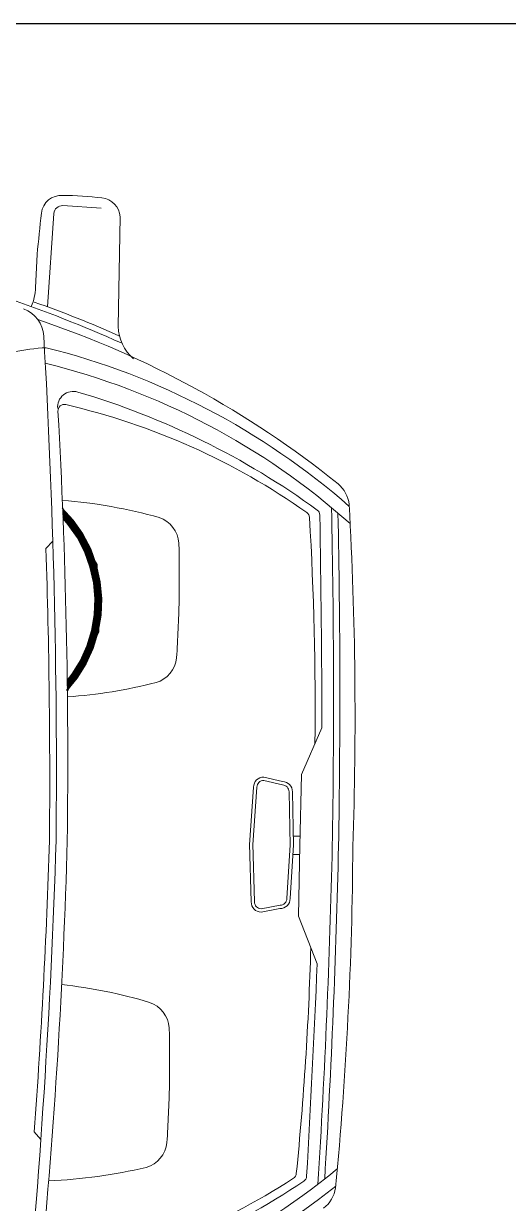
# Model space of a CAD drawing. Header units: inches. Extents: x 6322 to 85903, y -36042 to 7673.
# Drawn here: x 70119.3 to 70161.9, y -3289.4 to -3185.7 of the extents above; entities that cross this region are included whole.
import ezdxf

# ---------------------------------------------------------------- set-up
doc = ezdxf.new("R2010")
doc.units = ezdxf.units.IN
doc.header["$LTSCALE"] = 10
doc.linetypes.add('Amconstr', pattern=[9999, 9999, 0])
doc.layers.add('1_CAR', color=1, linetype='Continuous', lineweight=0)
doc.layers.add('CKS_PROPERTY LINE', color=5, linetype='Continuous')
doc.layers.add('MS GATE', color=1, linetype='Continuous')

# ---------------------------------------------------------------- blocks, each defined once
blk = doc.blocks.new('A$C4B0415B9')
at = {"layer": '1_CAR', "linetype": 'Continuous'}
for p, q in [((25.976, 43.114), (28.298, 42.149)), ((37.61, 43.114), (35.288, 42.149)), ((28.298, 42.149), (31.805, 42.149)), ((35.288, 42.149), (31.78, 42.149)), ((17.038, 29.665), (17.421, 29.336)), ((46.548, 29.665), (46.165, 29.336))]:
    blk.add_line(p, q, dxfattribs=at)
for points in [[(9.159, 24.456, -0.017523), (8.212, 25.996, -0.069883), (7.516, 29.153, -0.118522), (15.037, 44.246, -5.181435)], [(54.426, 24.456, 0.017523), (55.374, 25.996, 0.069883), (56.069, 29.153, 0.118522), (48.549, 44.246, 5.181435)], [(28.465, 40.298), (28.663, 41.226, -0.414214), (29.16, 41.722), (31.816, 41.836, -0.388661)], [(28.63, 40.298), (28.828, 41.226, -0.414214), (29.16, 41.557), (31.816, 41.671, -0.387123)], [(35.12, 40.298), (34.922, 41.226, 0.414214), (34.426, 41.722), (31.77, 41.836, 0.388661)], [(34.955, 40.298), (34.757, 41.226, 0.414214), (34.426, 41.557), (31.77, 41.671, 0.387123)], [(31.816, 39.657), (28.961, 39.801, -0.414214), (28.465, 40.298)], [(31.816, 39.823), (28.961, 39.967, -0.414214), (28.63, 40.298)], [(31.77, 39.823), (34.624, 39.967, 0.414214), (34.955, 40.298)], [(31.77, 39.657), (34.624, 39.801, 0.414214), (35.12, 40.298)], [(15.015, 30.093, -0.047027), (15.777, 34.893, -0.299701), (17.015, 35.883, -0.009452), (19.845, 35.954, -0.009452), (22.674, 35.883, -0.299701), (23.912, 34.893, -0.044364), (24.703, 30.539)], [(48.57, 30.093, 0.047027), (47.808, 34.893, 0.299701), (46.57, 35.883, 0.009452), (43.741, 35.954, 0.009452), (40.911, 35.883, 0.299701), (39.674, 34.893, 0.044364), (38.882, 30.539)], [(55.608, 33.461, 0.209734), (57.18, 32.681), (62.588, 32.66, -0.375124), (63.5, 31.748, -0.037007), (63.585, 29.819, -0.407001), (62.694, 28.781, -0.002874), (60.658, 28.611), (59.025, 28.569, 0.088919), (58.082, 28.374, -1.225539)], [(59.086, 17.399, 0.061371), (59.498, 21.26, 0.092248), (58.511, 27.08, 0.022406), (56.377, 32.832)], [(63.005, 31.716), (63.085, 29.827, -0.413654), (62.689, 29.396), (58.085, 29.169)]]:
    blk.add_lwpolyline(points, format="xyb", dxfattribs=at)
for points in [[(31.342, 41.816), (31.342, 42.149)], [(32.243, 41.816), (32.243, 42.149)]]:
    blk.add_lwpolyline(points, dxfattribs=at)
for points in [[(48.196, 30.115, 0), (45.43, 31.87, 0), (42.098, 32.023, 0), (39.164, 30.53, 0)], [(48.173, 30.095, 0), (47.595, 30.653, 0), (46.93, 31.141, 0), (46.193, 31.543, 0), (45.404, 31.846, 0), (44.587, 32.042, 0), (43.764, 32.131, 0), (42.939, 32.116, 0), (42.109, 31.994, 0), (41.296, 31.764, 0), (40.524, 31.432, 0), (39.815, 31.008, 0), (39.185, 30.507, 0)], [(48.107, 30.121, 0), (47.575, 30.629, 0), (46.913, 31.115, 0), (46.18, 31.515, 0), (45.395, 31.816, 0), (44.582, 32.012, 0), (43.763, 32.1, 0), (42.942, 32.085, 0), (42.115, 31.964, 0), (41.306, 31.735, 0), (40.538, 31.404, 0), (39.833, 30.982, 0), (39.206, 30.484, 0)], [(48.063, 30.123, 0), (47.555, 30.606, 0), (46.897, 31.089, 0), (46.167, 31.487, 0), (45.386, 31.787, 0), (44.577, 31.981, 0), (43.762, 32.069, 0), (42.944, 32.054, 0), (42.121, 31.934, 0), (41.316, 31.706, 0), (40.552, 31.377, 0), (39.85, 30.957, 0), (39.298, 30.526, 0)], [(48.018, 30.126, 0), (47.535, 30.582, 0), (46.88, 31.063, 0), (46.154, 31.459, 0), (45.377, 31.758, 0), (44.571, 31.951, 0), (43.76, 32.039, 0), (42.947, 32.024, 0), (42.128, 31.903, 0), (41.327, 31.677, 0), (40.567, 31.35, 0), (39.868, 30.932, 0), (39.343, 30.524, 0)], [(47.973, 30.129, 0), (47.515, 30.559, 0), (46.864, 31.037, 0), (46.141, 31.431, 0), (45.368, 31.728, 0), (44.566, 31.921, 0), (43.759, 32.008, 0), (42.949, 31.993, 0), (42.134, 31.873, 0), (41.337, 31.648, 0), (40.581, 31.322, 0), (39.885, 30.906, 0), (39.389, 30.523, 0)], [(47.928, 30.131, 0), (47.496, 30.535, 0), (46.847, 31.011, 0), (46.129, 31.403, 0), (45.359, 31.699, 0), (44.561, 31.89, 0), (43.758, 31.977, 0), (42.952, 31.962, 0), (42.141, 31.843, 0), (41.347, 31.619, 0), (40.595, 31.295, 0), (39.903, 30.881, 0), (39.434, 30.521, 0)], [(47.882, 30.134, 0), (47.476, 30.512, 0), (46.831, 30.985, 0), (46.116, 31.375, 0), (45.35, 31.669, 0), (44.556, 31.86, 0), (43.756, 31.946, 0), (42.954, 31.932, 0), (42.147, 31.813, 0), (41.358, 31.59, 0), (40.609, 31.267, 0), (39.92, 30.856, 0), (39.48, 30.52, 0)], [(47.836, 30.137, 0), (47.456, 30.488, 0), (46.814, 30.959, 0), (46.103, 31.347, 0), (45.341, 31.64, 0), (44.55, 31.83, 0), (43.755, 31.916, 0), (42.957, 31.901, 0), (42.154, 31.783, 0), (41.368, 31.561, 0), (40.623, 31.24, 0), (39.938, 30.83, 0), (39.526, 30.518, 0)], [(47.79, 30.14, 0), (47.436, 30.464, 0), (46.798, 30.933, 0), (46.09, 31.319, 0), (45.332, 31.61, 0), (44.545, 31.799, 0), (43.753, 31.885, 0), (42.959, 31.87, 0), (42.16, 31.753, 0), (41.378, 31.532, 0), (40.637, 31.213, 0), (39.955, 30.805, 0), (39.573, 30.517, 0)], [(47.743, 30.142, 0), (47.416, 30.441, 0), (46.781, 30.907, 0), (46.077, 31.292, 0), (45.322, 31.581, 0), (44.54, 31.769, 0), (43.752, 31.854, 0), (42.962, 31.839, 0), (42.166, 31.723, 0), (41.389, 31.503, 0), (40.651, 31.185, 0), (39.973, 30.78, 0), (39.62, 30.515, 0)], [(47.697, 30.145, 0), (47.396, 30.417, 0), (46.765, 30.881, 0), (46.064, 31.264, 0), (45.313, 31.552, 0), (44.535, 31.739, 0), (43.751, 31.823, 0), (42.964, 31.809, 0), (42.173, 31.693, 0), (41.399, 31.474, 0), (40.665, 31.158, 0), (39.99, 30.754, 0), (39.667, 30.514, 0)], [(47.649, 30.148, 0), (47.376, 30.394, 0), (46.748, 30.855, 0), (46.051, 31.236, 0), (45.304, 31.522, 0), (44.529, 31.708, 0), (43.749, 31.793, 0), (42.967, 31.778, 0), (42.179, 31.662, 0), (41.409, 31.445, 0), (40.679, 31.13, 0), (40.008, 30.729, 0), (39.714, 30.512, 0)]]:
    blk.add_polyline3d(points, dxfattribs=at)
for centre, radius, start, end in [((29.161, -143.669), 188.445, 89.19255, 94.32575), ((34.424, -143.669), 188.445, 85.67425, 90.80745), ((42.636, 21.42), 35.204, 139.44848, 167.36989), ((15.139, 42.711), 1.54, 97.16285, 141.41141), ((20.95, 21.42), 35.204, 12.63011, 40.55152), ((48.446, 42.711), 1.54, 38.58859, 82.83715), ((33.252, -391.969), 435.717, 90.18889, 92.38609), ((33.052, -391.969), 436.024, 90.16363, 92.32335), ((30.333, -391.969), 435.717, 87.61391, 89.81111), ((30.534, -391.969), 436.024, 87.67665, 89.83637), ((11.487, 14.282), 48.168, 17.42751, 37.6012), ((41.511, -659.342), 702.628, 91.266907, 92.121883), ((22.075, -659.342), 702.628, 87.878117, 88.733093), ((46.847, 20.612), 38.533, 145.07358, 164.74335), ((15.507, 42.497), 0.308, 92.12188, 145.07358), ((28.108, -114.337), 157.128, 90.48913, 94.55941), ((35.477, -114.337), 157.128, 85.44059, 89.51087), ((48.078, 42.497), 0.308, 34.92642, 87.87812), ((16.738, 20.612), 38.533, 15.25665, 34.92642), ((43.339, 23.237), 33.755, 145.90355, 168.15676), ((15.642, 41.987), 0.308, 94.55941, 145.90355), ((47.943, 41.987), 0.308, 34.09645, 85.44059), ((20.246, 23.237), 33.755, 11.84324, 34.09645), ((14.587, 14.543), 45.89, 17.72568, 23.38204), ((34.356, -284.631), 315.317, 90.46569, 94.31347), ((29.229, -284.631), 315.317, 85.68653, 89.53431), ((53.172, 30.541), 0.77, 263.09608, 15.84509), ((36.126, -346.455), 376.604, 90.65912, 94.44266), ((36.099, -328.625), 358.448, 90.68828, 92.98707), ((27.459, -346.455), 376.604, 85.55734, 89.34088), ((27.486, -328.625), 358.448, 87.01293, 89.31172), ((52.981, 30.099), 0.308, 263.13963, 12.31309), ((56.512, 27.482), 1.54, 19.48165, 85.55734)]:
    blk.add_arc(centre, radius, start, end, dxfattribs=at)
blk = doc.blocks.new('A$C065A3FC7')
at = {"layer": '1_CAR', "linetype": 'Continuous', "xscale": -0.4178787326395901, "yscale": 0.4178787326395887, "zscale": 0.4178787326395887, "rotation": 358.854237161937}
blk.add_blockref('A$C4B0415B9', (519.358, 388.119), dxfattribs=at)
blk = doc.blocks.new('admin enlclave road')
at = {"layer": 'CKS_PROPERTY LINE', "color": 0, "lineweight": -3}
blk.add_lwpolyline([(44505.5689, -5445.1784, -0.128534), (44595.3054, -5408.0545), (44860.708, -5371.5768)], format="xyb", dxfattribs=at)
at = {"layer": 'CKS_PROPERTY LINE', "color": 0, "lineweight": -3, "xscale": 0.10000000000013, "yscale": 0.10000000000013, "zscale": 0.10000000000013, "rotation": 277.8258493161042}
blk.add_blockref('A$C065A3FC7', (44802.2137, -5330.2059), dxfattribs=at)

msp = doc.modelspace()

# ---------------------------------------------------------------- block references
at = {"layer": 'MS GATE', "linetype": 'Amconstr', "lineweight": 25, "xscale": 42.66674600251998, "yscale": 42.66674600251998, "zscale": 42.66674600251998, "rotation": 352.174150691152}
msp.add_blockref('admin enlclave road', (-1794383.54152, 484490.75316), dxfattribs=at)

# ---------------------------------------------------------------- next in the draw order: linework, layer by layer
at = {"linetype": 'Amconstr', "lineweight": 25}
msp.add_circle((60708.4733, -17819.81171), 18222, dxfattribs=at)

doc.saveas('drawing.dxf')
